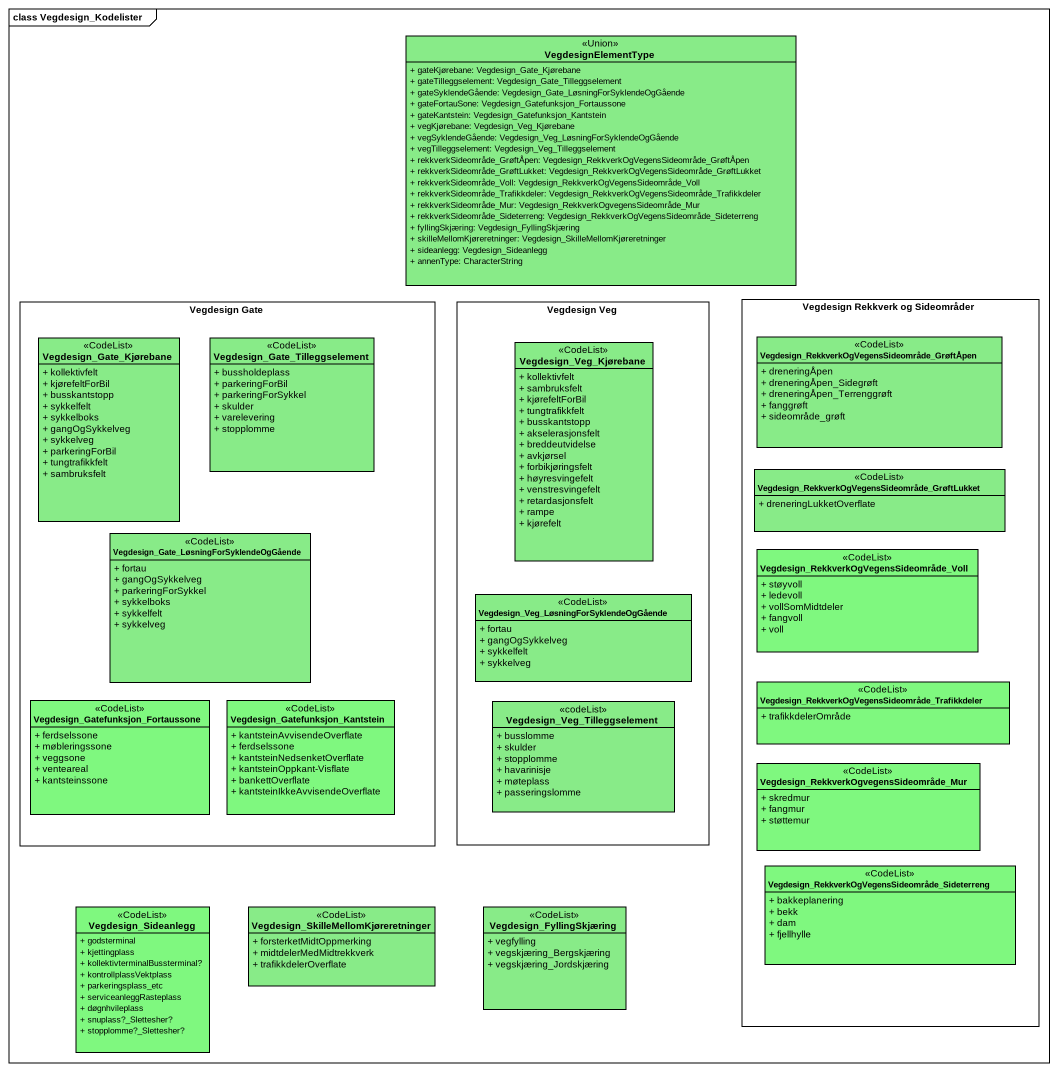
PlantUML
@startuml
mainframe class Vegdesign_Kodelister
hide circle
hide empty members
skinparam classAttributeIconSize 0
class VegdesignElementType <<Union>> #88EB88 {
  + gateKjørebane: Vegdesign_Gate_Kjørebane
  + gateTilleggselement: Vegdesign_Gate_Tilleggselement
  + gateSyklendeGående: Vegdesign_Gate_LøsningForSyklendeOgGående
  + gateFortauSone: Vegdesign_Gatefunksjon_Fortaussone
  + gateKantstein: Vegdesign_Gatefunksjon_Kantstein
  + vegKjørebane: Vegdesign_Veg_Kjørebane
  + vegSyklendeGående: Vegdesign_Veg_LøsningForSyklendeOgGående
  + vegTilleggselement: Vegdesign_Veg_Tilleggselement
  + rekkverkSideområde_GrøftÅpen: Vegdesign_RekkverkOgVegensSideområde_GrøftÅpen
  + rekkverkSideområde_GrøftLukket: Vegdesign_RekkverkOgVegensSideområde_GrøftLukket
  + rekkverkSideområde_Voll: Vegdesign_RekkverkOgVegensSideområde_Voll
  + rekkverkSideområde_Trafikkdeler: Vegdesign_RekkverkOgVegensSideområde_Trafikkdeler
  + rekkverkSideområde_Mur: Vegdesign_RekkverkOgvegensSideområde_Mur
  + rekkverkSideområde_Sideterreng: Vegdesign_RekkverkOgVegensSideområde_Sideterreng
  + fyllingSkjæring: Vegdesign_FyllingSkjæring
  + skilleMellomKjøreretninger: Vegdesign_SkilleMellomKjøreretninger
  + sideanlegg: Vegdesign_Sideanlegg
  + annenType: CharacterString
}
rectangle "Vegdesign Gate" as Vegdesign_Gate {
  class Vegdesign_Gate_Kjørebane <<CodeList>> #88EB88 {
    + kollektivfelt
    + kjørefeltForBil
    + busskantstopp
    + sykkelfelt
    + sykkelboks
    + gangOgSykkelveg
    + sykkelveg
    + parkeringForBil
    + tungtrafikkfelt
    + sambruksfelt
  }
  class "Vegdesign_Gate_Tilleggselement" as Vegdesign_Gate_2 <<CodeList>> #88EB88 {
    + bussholdeplass
    + parkeringForBil
    + parkeringForSykkel
    + skulder
    + varelevering
    + stopplomme
  }
  class "Vegdesign_Gate_LøsningForSyklendeOgGående" as Vegdesign_Gate_3 <<CodeList>> #88EB88 {
    + fortau
    + gangOgSykkelveg
    + parkeringForSykkel
    + sykkelboks
    + sykkelfelt
    + sykkelveg
  }
  class "Vegdesign_Gatefunksjon_Fortaussone" as Vegdesign_Gatefunksjon <<CodeList>> #7FF87F {
    + ferdselssone
    + møbleringssone
    + veggsone
    + venteareal
    + kantsteinssone
  }
  class "Vegdesign_Gatefunksjon_Kantstein" as Vegdesign_Gatefunksjon_2 <<CodeList>> #7FF87F {
    + kantsteinAvvisendeOverflate
    + ferdselssone
    + kantsteinNedsenketOverflate
    + kantsteinOppkant-Visflate
    + bankettOverflate
    + kantsteinIkkeAvvisendeOverflate
  }
}
rectangle "Vegdesign Veg" as Vegdesign_Veg {
  class Vegdesign_Veg_Kjørebane <<CodeList>> #88EB88 {
    + kollektivfelt
    + sambruksfelt
    + kjørefeltForBil
    + tungtrafikkfelt
    + busskantstopp
    + akselerasjonsfelt
    + breddeutvidelse
    + avkjørsel
    + forbikjøringsfelt
    + høyresvingefelt
    + venstresvingefelt
    + retardasjonsfelt
    + rampe
    + kjørefelt
  }
  class "Vegdesign_Veg_LøsningForSyklendeOgGående" as Vegdesign_Veg_2 <<CodeList>> #88EB88 {
    + fortau
    + gangOgSykkelveg
    + sykkelfelt
    + sykkelveg
  }
  class "Vegdesign_Veg_Tilleggselement" as Vegdesign_Veg_3 <<codeList>> #88EB88 {
    + busslomme
    + skulder
    + stopplomme
    + havarinisje
    + møteplass
    + passeringslomme
  }
}
rectangle "Vegdesign Rekkverk og Sideområder" as Vegdesign_Rekkverk_og {
  class "Vegdesign_RekkverkOgVegensSideområde_GrøftÅpen" as Vegdesign <<CodeList>> #88EB88 {
    + dreneringÅpen
    + dreneringÅpen_Sidegrøft
    + dreneringÅpen_Terrenggrøft
    + fanggrøft
    + sideområde_grøft
  }
  class "Vegdesign_RekkverkOgVegensSideområde_GrøftLukket" as Vegdesign_2 <<CodeList>> #88EB88 {
    + dreneringLukketOverflate
  }
  class "Vegdesign_RekkverkOgVegensSideområde_Voll" as Vegdesign_3 <<CodeList>> #7FF87F {
    + støyvoll
    + ledevoll
    + vollSomMidtdeler
    + fangvoll
    + voll
  }
  class "Vegdesign_RekkverkOgVegensSideområde_Trafikkdeler" as Vegdesign_4 <<CodeList>> #7FF87F {
    + trafikkdelerOmråde
  }
  class "Vegdesign_RekkverkOgvegensSideområde_Mur" as Vegdesign_5 <<CodeList>> #7FF87F {
    + skredmur
    + fangmur
    + støttemur
  }
  class "Vegdesign_RekkverkOgVegensSideområde_Sideterreng" as Vegdesign_6 <<CodeList>> #7FF87F {
    + bakkeplanering
    + bekk
    + dam
    + fjellhylle
  }
}
class Vegdesign_Sideanlegg <<CodeList>> #7FF87F {
  + godsterminal
  + kjettingplass
  + kollektivterminalBussterminal?
  + kontrollplassVektplass
  + parkeringsplass_etc
  + serviceanleggRasteplass
  + døgnhvileplass
  + snuplass?_Slettesher?
  + stopplomme?_Slettesher?
}
class "Vegdesign_SkilleMellomKjøreretninger" as Vegdesign_7 <<CodeList>> #88EB88 {
  + forsterketMidtOppmerking
  + midtdelerMedMidtrekkverk
  + trafikkdelerOverflate
}
class Vegdesign_FyllingSkjæring <<CodeList>> #88EB88 {
  + vegfylling
  + vegskjæring_Bergskjæring
  + vegskjæring_Jordskjæring
}
@enduml
